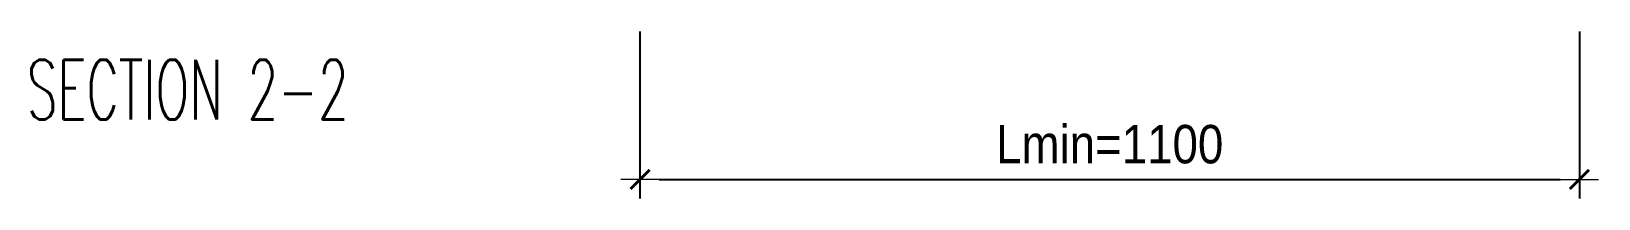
# Model space of a CAD drawing. Header units: millimetres. Extents: x 408913 to 1237273, y -191467 to -86666.
# Drawn here: x 1142247 to 1150397, y -148981 to -148111 of the extents above; entities that cross this region are included whole.
import ezdxf
from ezdxf.enums import TextEntityAlignment as Align

# ---------------------------------------------------------------- set-up
doc = ezdxf.new("R2010")
doc.units = ezdxf.units.MM
doc.header["$LTSCALE"] = 35
doc.header["$PDMODE"] = 3
doc.layers.add('NDC_S_DIM', color=1, linetype='Continuous', lineweight=9)
doc.layers.add('STR.Dim_F-CL-B', color=8, linetype='Continuous')
doc.styles.add('NDC_ARIAL', font='arial.ttf', dxfattribs={"width": 0.85})
doc.styles.add('ROMANS', font='romans', dxfattribs={"width": 0.75, "bigfont": 'vns'})
doc.dimstyles.new('A2_1-10', dxfattribs={"dimscale": 100, "dimtxt": 2, "dimasz": 1, "dimexe": 1, "dimexo": 0, "dimgap": 0.8, "dimtad": 1, "dimdec": 0, "dimlfac": 0.1, "dimdsep": 46, "dimtxsty": 'NDC_ARIAL', "dimblk": 'DIMMARK', "dimcen": 49999.938995, "dimdle": 1.5, "dimclrd": 1, "dimclre": 1, "dimclrt": 3, "dimadec": 0, "dimazin": 0, "dimtfac": 1, "dimtdec": 0, "dimtix": 1, "dimtmove": 2, "dimatfit": 3, "dimfxl": 1, "dimarcsym": 0})

# ---------------------------------------------------------------- blocks, each defined once
blk = doc.blocks.new('DIMMARK')
at = {"layer": 'NDC_S_DIM', "color": 1}
blk.add_line((-1.5, 0), (1, 0), dxfattribs=at)
at = {"layer": 'NDC_S_DIM', "color": 2, "const_width": 0.15}
blk.add_lwpolyline([(-0.5, -0.5), (0.5, 0.5)], dxfattribs=at)
blk = doc.blocks.new('*D471')
at = {"layer": 'DEFPOINTS', "color": 0, "transparency": 16777216}
for p in [(1145411.9, -148111.3), (1150297.5, -148111.3), (1150297.5, -148881.3)]:
    blk.add_point(p, dxfattribs=at)
at = {"layer": 'STR.Dim_F-CL-B', "color": 1, "lineweight": -2, "transparency": 16777216}
for p, q in [((1145411.9, -148111.3), (1145411.9, -148981.3)), ((1150297.5, -148111.3), (1150297.5, -148981.3)), ((1145511.9, -148881.3), (1150197.5, -148881.3))]:
    blk.add_line(p, q, dxfattribs=at)
at = {"layer": 'STR.Dim_F-CL-B', "color": 1, "lineweight": -2, "transparency": 16777216, "xscale": 100, "yscale": 100, "zscale": 100, "rotation": 180}
blk.add_blockref('DIMMARK', (1145411.9, -148881.3), dxfattribs=at)
at = {"layer": 'STR.Dim_F-CL-B', "color": 1, "lineweight": -2, "transparency": 16777216, "xscale": 100, "yscale": 100, "zscale": 100}
blk.add_blockref('DIMMARK', (1150297.5, -148881.3), dxfattribs=at)
at = {"layer": 'STR.Dim_F-CL-B', "color": 3, "transparency": 16777216, "insert": (1147854.7, -148699.2), "char_height": 200, "attachment_point": 5, "style": 'NDC_ARIAL'}
blk.add_mtext('Lmin=1100', dxfattribs=at)

msp = doc.modelspace()

# ---------------------------------------------------------------- texts
at = {"color": 2, "style": 'ROMANS', "width": 0.6}
msp.add_text('SECTION 2-2', height=310, dxfattribs=at).set_placement((1143059.7, -148569.4, -2.2), align=Align.CENTER)

# ---------------------------------------------------------------- dimensions: what is measured, and where the dimension line sits
at = {"layer": 'STR.Dim_F-CL-B'}
dim = msp.add_linear_dim(base=(1150297.5, -148881.3), p1=(1145411.9, -148111.3), p2=(1150297.5, -148111.3), text='Lmin=1100', dimstyle='A2_1-10', dxfattribs=at)
dim.commit()
dim.dimension.update_dxf_attribs({"geometry": '*D471', "text_midpoint": (1147854.7, -148699.2)})

doc.saveas('drawing.dxf')
